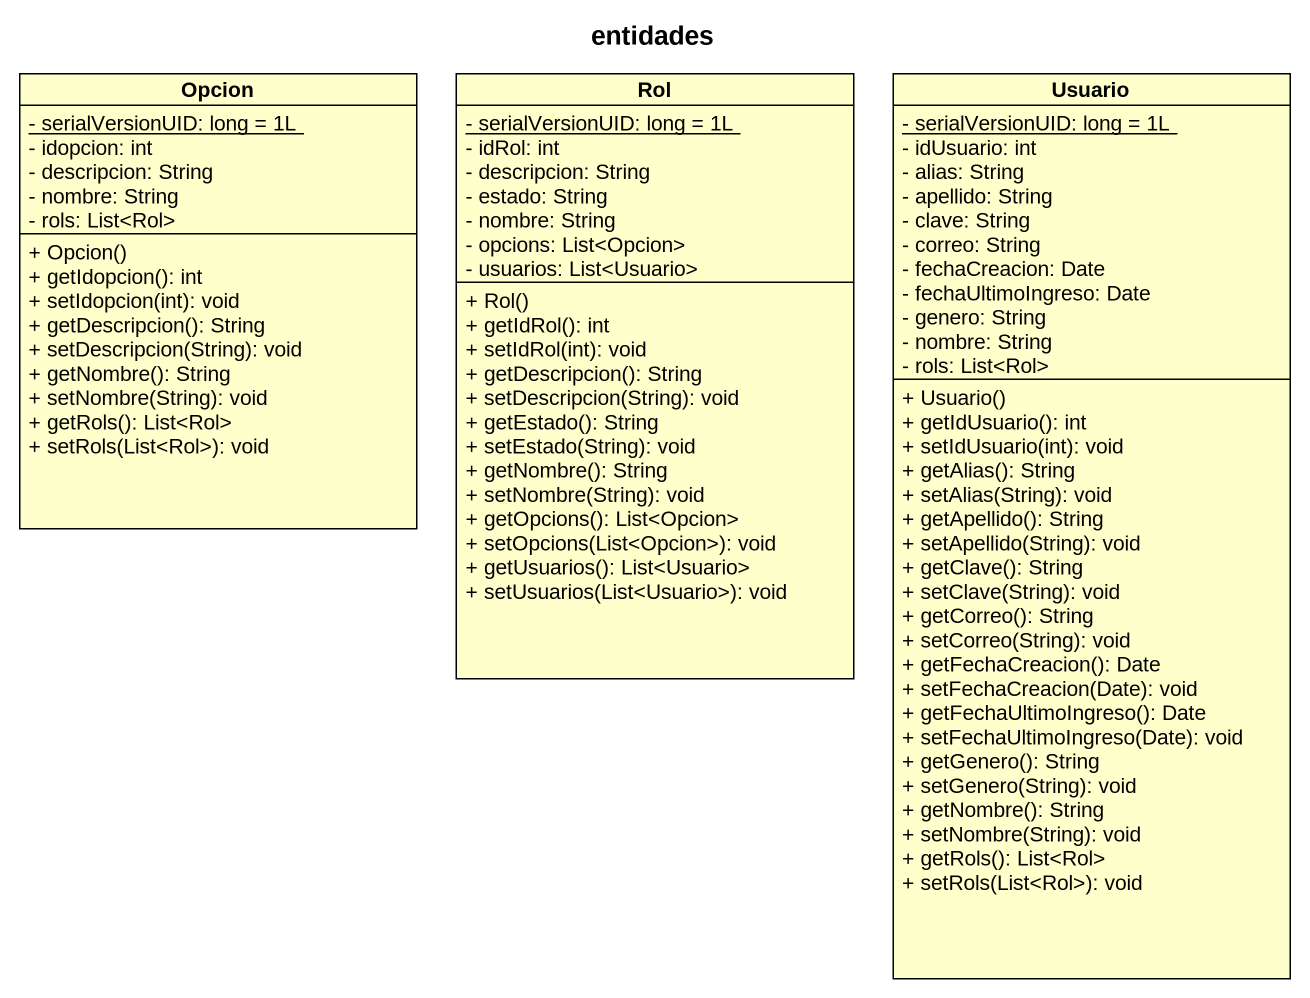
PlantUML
@startuml
title entidades
hide circle
hide empty members
skinparam classAttributeIconSize 0
class Opcion {
  {static} - serialVersionUID: long = 1L
  - idopcion: int
  - descripcion: String
  - nombre: String
  - rols: List<Rol>
  + Opcion()
  + getIdopcion(): int
  + setIdopcion(int): void
  + getDescripcion(): String
  + setDescripcion(String): void
  + getNombre(): String
  + setNombre(String): void
  + getRols(): List<Rol>
  + setRols(List<Rol>): void
}
class Rol {
  {static} - serialVersionUID: long = 1L
  - idRol: int
  - descripcion: String
  - estado: String
  - nombre: String
  - opcions: List<Opcion>
  - usuarios: List<Usuario>
  + Rol()
  + getIdRol(): int
  + setIdRol(int): void
  + getDescripcion(): String
  + setDescripcion(String): void
  + getEstado(): String
  + setEstado(String): void
  + getNombre(): String
  + setNombre(String): void
  + getOpcions(): List<Opcion>
  + setOpcions(List<Opcion>): void
  + getUsuarios(): List<Usuario>
  + setUsuarios(List<Usuario>): void
}
class Usuario {
  {static} - serialVersionUID: long = 1L
  - idUsuario: int
  - alias: String
  - apellido: String
  - clave: String
  - correo: String
  - fechaCreacion: Date
  - fechaUltimoIngreso: Date
  - genero: String
  - nombre: String
  - rols: List<Rol>
  + Usuario()
  + getIdUsuario(): int
  + setIdUsuario(int): void
  + getAlias(): String
  + setAlias(String): void
  + getApellido(): String
  + setApellido(String): void
  + getClave(): String
  + setClave(String): void
  + getCorreo(): String
  + setCorreo(String): void
  + getFechaCreacion(): Date
  + setFechaCreacion(Date): void
  + getFechaUltimoIngreso(): Date
  + setFechaUltimoIngreso(Date): void
  + getGenero(): String
  + setGenero(String): void
  + getNombre(): String
  + setNombre(String): void
  + getRols(): List<Rol>
  + setRols(List<Rol>): void
}
@enduml
